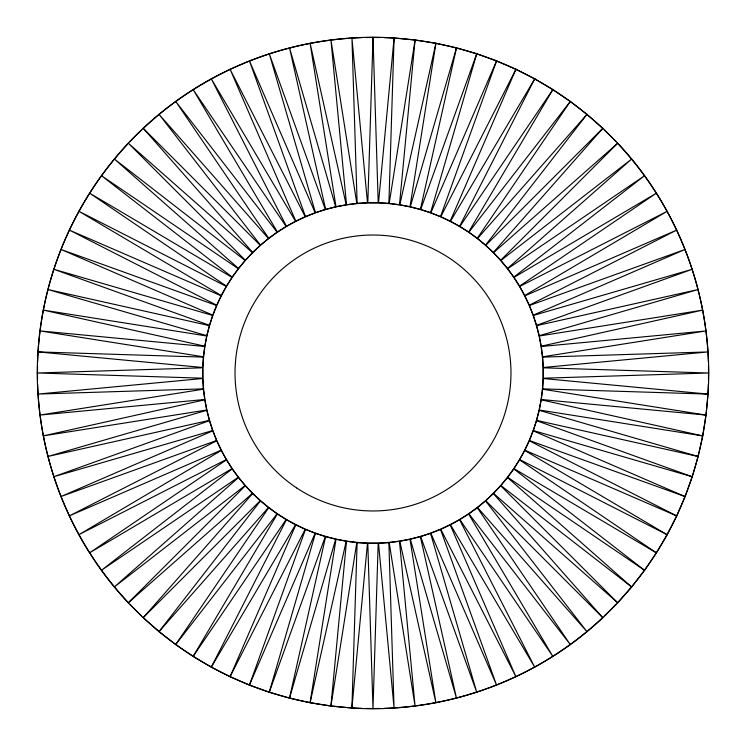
<?xml version="1.0" encoding="UTF-8"?>
<svg xmlns="http://www.w3.org/2000/svg" width="746" height="746" viewBox="0 0 746 746"><rect width="100%" height="100%" fill="white"/><g stroke="black" fill="none" stroke-linecap="round" stroke-linejoin="round"><path stroke-width="1.12" d="M708.355 384.097A335.532 335.532 0 0 1 618.35 601.882M616.075 604.297A335.532 335.532 0 0 1 604.297 616.075M601.882 618.35A335.532 335.532 0 0 1 384.097 708.355M379.658 708.467A335.532 335.532 0 0 1 366.342 708.467M361.903 708.355A335.532 335.532 0 0 1 144.118 618.35M141.703 616.075A335.532 335.532 0 0 1 129.925 604.297M127.65 601.882A335.532 335.532 0 0 1 37.645 384.097M37.533 379.658A335.532 335.532 0 0 1 37.533 366.342M37.645 361.903A335.532 335.532 0 0 1 127.65 144.118M129.925 141.703A335.532 335.532 0 0 1 141.703 129.925M144.118 127.65A335.532 335.532 0 0 1 361.903 37.645M366.342 37.533A335.532 335.532 0 0 1 379.658 37.533M384.097 37.645A335.532 335.532 0 0 1 601.882 127.65M604.297 129.925A335.532 335.532 0 0 1 616.075 141.703M618.35 144.118A335.532 335.532 0 0 1 708.355 361.903M708.467 366.342A335.532 335.532 0 0 1 708.467 379.658M37.962 351.907C31.957 443.283 65.406 536.215 128.275 602.787L252.362 493.404L238.422 477.589L114.334 586.971L245.033 485.59L232.118 468.936L101.409 570.308L238.216 477.337L226.374 459.9L89.557 552.87L231.931 468.665L221.198 450.519L78.815 534.714L226.206 459.62L216.638 440.83L69.247 515.924L221.058 450.23L212.685 430.88L60.874 496.566L216.508 440.541L209.365 420.697L53.731 476.731L212.573 430.582L206.698 410.328L47.847 456.477L209.272 420.39L204.674 399.819L43.24 435.897L206.623 410.02L203.322 389.198L39.948 415.065L204.628 399.492L202.642 378.511L37.962 394.065L203.294 388.871L202.632 367.797L37.3 372.991L202.632 378.185L203.294 357.11L37.962 351.907C43.119 267.581 81.51 186.006 143.204 128.275L260.168 245.248L245.257 260.158L128.293 143.185L252.372 252.586L238.422 268.401L114.352 159.001L245.042 260.401L232.127 277.055L101.419 175.664L238.226 268.653L226.374 286.091L89.567 193.111L231.941 277.325L221.208 295.472L78.834 211.258L226.215 286.371L216.638 305.151L69.257 230.048L221.058 295.761L212.685 315.101L60.883 249.406L216.508 305.45L209.374 325.284L53.74 269.25L212.582 315.409L206.698 335.653L47.847 289.495L209.281 325.592L204.684 346.172L43.249 310.075L206.623 335.97L203.332 356.793L39.948 330.907L204.628 346.489L202.642 367.48L37.962 351.907M357.11 542.706L351.907 708.038C443.283 714.043 536.215 680.594 602.787 617.725L493.404 493.638L477.589 507.578L586.971 631.666L485.59 500.967L468.936 513.882L570.308 644.591L477.337 507.784L459.9 519.626L552.87 656.443L468.665 514.069L450.519 524.802L534.714 667.185L459.62 519.794L440.83 529.362L515.924 676.753L450.23 524.942L430.88 533.315L496.566 685.126L440.541 529.492L420.697 536.635L476.731 692.269L430.582 533.427L410.328 539.302L456.477 698.153L420.39 536.728L399.819 541.326L435.897 702.76L410.02 539.377L389.198 542.678L415.065 706.052L399.492 541.372L378.511 543.358L394.065 708.038L388.871 542.706L367.797 543.368L372.991 708.7L378.185 543.368L357.11 542.706M373.019 37.3L367.815 202.632L388.89 203.294L394.093 37.962C302.717 31.957 209.785 65.406 143.213 128.275L252.596 252.362L268.411 238.422L159.029 114.334L260.41 245.033L277.064 232.118L175.692 101.409L268.663 238.216L286.1 226.374L193.13 89.557L277.335 231.931L295.481 221.198L211.286 78.815L286.38 226.206L305.17 216.638L230.076 69.247L295.77 221.058L315.12 212.685L249.434 60.874L305.459 216.508L325.303 209.365L269.269 53.731L315.418 212.573L335.672 206.698L289.523 47.847L325.61 209.272L346.181 204.674L310.103 43.24L335.98 206.623L356.802 203.322L330.935 39.948L346.508 204.628L367.489 202.642L351.935 37.962L357.129 203.294L378.203 202.632L373.009 37.3M543.368 367.815L542.706 388.89L708.038 394.093C714.043 302.717 680.594 209.785 617.725 143.213L493.638 252.596L507.578 268.411L631.666 159.029L500.967 260.41L513.882 277.064L644.591 175.692L507.784 268.663L519.626 286.1L656.443 193.13L514.069 277.335L524.802 295.481L667.185 211.286L519.794 286.38L529.362 305.17L676.753 230.076L524.942 295.77L533.315 315.12L685.126 249.434L529.492 305.459L536.635 325.303L692.269 269.269L533.427 315.418L539.302 335.672L698.153 289.523L536.728 325.61L541.326 346.181L702.76 310.103L539.377 335.98L542.678 356.802L706.052 330.935L541.372 346.508L543.358 367.489L708.038 351.935L542.706 357.129L543.368 378.203L708.7 373.009L543.368 367.815M346.489 541.372L330.916 706.052L351.907 708.038L367.48 543.358L346.489 541.372M394.093 37.962L378.52 202.642L399.511 204.628L415.084 39.948L394.093 37.962M543.358 378.52L541.372 399.511L706.052 415.084L708.038 394.093L543.358 378.52M335.97 539.377L310.084 702.751L330.907 706.052L356.793 542.668L335.97 539.377M415.093 39.948L389.207 203.332L410.03 206.623L435.916 43.249L415.093 39.948M542.668 389.207L539.377 410.03L702.751 435.916L706.052 415.093L542.668 389.207M325.592 536.719L289.504 698.153L310.075 702.751L346.172 541.316L325.592 536.719M435.925 43.249L399.828 204.684L420.408 209.281L456.496 47.847L435.925 43.249M541.316 399.828L536.719 420.408L698.153 456.496L702.751 435.925L541.316 399.828M315.409 533.418L269.25 692.269L289.495 698.153L335.653 539.302L315.409 533.418M456.505 47.847L410.347 206.698L430.591 212.582L476.75 53.731L456.505 47.847M539.302 410.347L533.418 430.591L692.269 476.75L698.153 456.505L539.302 410.347M305.45 529.492L249.406 685.126L269.25 692.26L325.284 536.626L305.45 529.492M476.75 53.74L420.716 209.374L440.55 216.508L496.594 60.874L476.75 53.74M536.626 420.716L529.492 440.55L685.126 496.594L692.26 476.75L536.626 420.716M295.761 524.942L230.057 676.743L249.406 685.117L315.101 533.315L295.761 524.942M496.594 60.883L430.899 212.685L450.239 221.058L515.943 69.257L496.594 60.883M533.315 430.899L524.942 450.239L676.743 515.943L685.117 496.594L533.315 430.899M286.371 519.785L211.267 667.176L230.048 676.743L305.151 529.362L286.371 519.785M515.952 69.257L440.849 216.638L459.629 226.215L534.733 78.824L515.952 69.257M529.362 440.849L519.785 459.629L667.176 534.733L676.743 515.952L529.362 440.849M277.325 514.059L193.111 656.433L211.258 667.166L295.472 524.792L277.325 514.059M534.742 78.834L450.528 221.208L468.675 231.941L552.889 89.567L534.742 78.834M524.792 450.528L514.059 468.675L656.433 552.889L667.166 534.742L524.792 450.528M268.653 507.774L175.674 644.581L193.111 656.433L286.091 519.626L268.653 507.774M552.889 89.567L459.909 226.374L477.347 238.226L570.326 101.419L552.889 89.567M519.626 459.909L507.774 477.347L644.581 570.326L656.433 552.889L519.626 459.909M260.401 500.958L159.01 631.657L175.664 644.581L277.055 513.873L260.401 500.958M570.336 101.419L468.945 232.127L485.599 245.042L586.99 114.343L570.336 101.419M513.873 468.945L500.958 485.599L631.657 586.99L644.581 570.336L513.873 468.945M252.586 493.628L143.185 617.707L159.001 631.648L268.401 507.578L252.586 493.628M586.999 114.352L477.599 238.422L493.414 252.372L602.815 128.293L586.999 114.352M507.578 477.599L493.628 493.414L617.707 602.815L631.648 586.999L507.578 477.599M245.248 485.832L128.275 602.796L143.185 617.707L260.158 500.743L245.248 485.832M602.815 128.293L485.842 245.257L500.752 260.168L617.725 143.204L602.815 128.293M500.743 485.842L485.832 500.752L602.796 617.725L617.707 602.815L500.743 485.842M296.647 487.921A137.982 137.982 0 0 0 510.702 381.663A137.982 137.982 0 0 0 311.651 249.406A137.982 137.982 0 0 0 296.647 487.921"/></g></svg>
